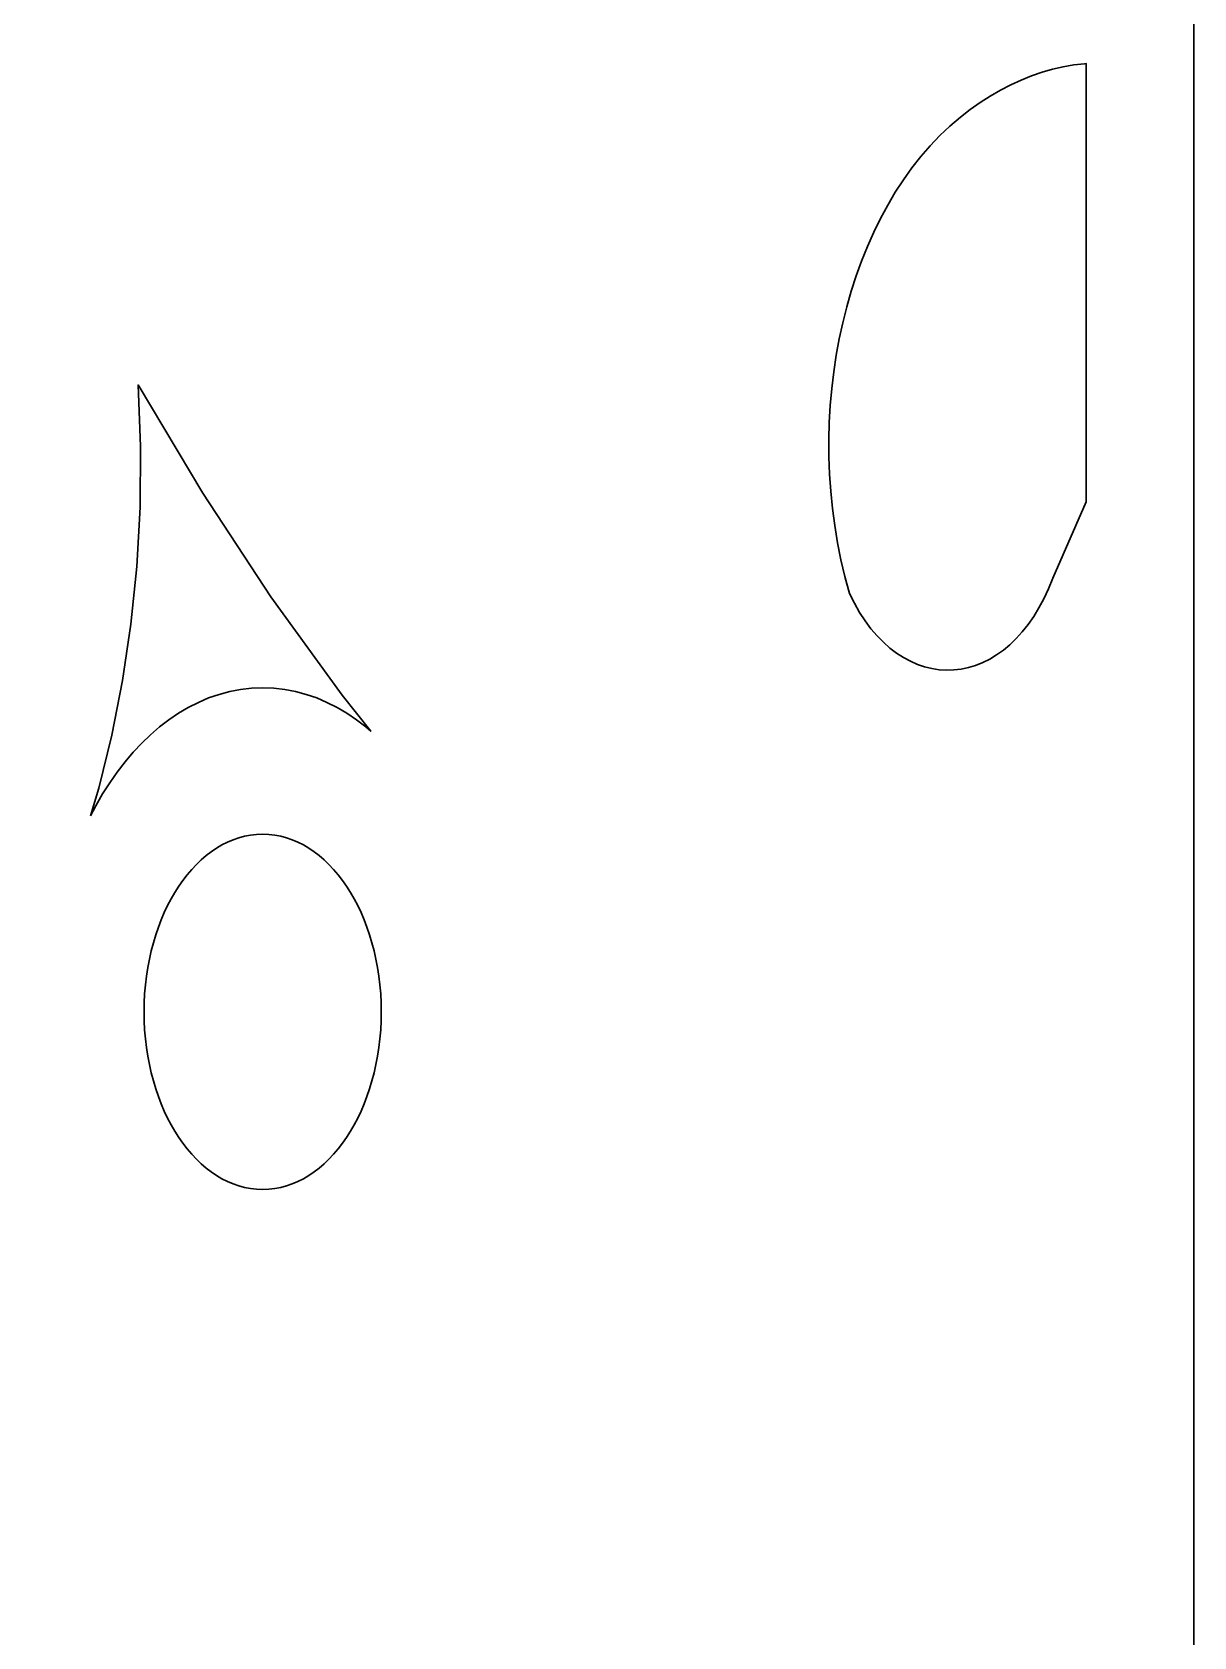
# Model space of a CAD drawing. Header units: centimetres. Extents: x 19.85 to 27, y 2.62 to 9.
# Drawn here: x 26.147 to 27, y 4.972 to 6.151 of the extents above; entities that cross this region are included whole.
import ezdxf

# ---------------------------------------------------------------- set-up
doc = ezdxf.new("R2010")
doc.units = ezdxf.units.CM
doc.header["$MEASUREMENT"] = 0
doc.layers.add('layer 1', color=7, linetype='Continuous')

msp = doc.modelspace()

# ---------------------------------------------------------------- linework, layer by layer
at = {"layer": 'layer 1', "color": 250, "lineweight": 30}
for points, knots in [([(26.99842, 2.62034), (26.99842, 2.62034), (19.84833, 2.62034), (19.84833, 2.62034), (19.84833, 2.62034), (19.84833, 2.62034), (19.84833, 9.00077), (19.84833, 9.00077), (19.84833, 9.00077), (19.84833, 9.00077), (26.99978, 9.00077), (26.99978, 9.00077), (26.99978, 9.00077), (26.99978, 9.00077), (26.99978, 2.62034), (26.99978, 2.62034), (26.99978, 2.62034), (26.99978, 2.62034), (26.99842, 2.62034), (26.99842, 2.62034)], [0, 0, 0, 0, 0.1666667, 0.1666667, 0.1666667, 0.1666667, 0.3333333, 0.3333333, 0.3333333, 0.3333333, 0.5, 0.5, 0.5, 0.5, 0.6666667, 0.6666667, 0.6666667, 0.6666667, 1, 1, 1, 1]), ([(26.92076, 5.80562), (26.92076, 5.80562), (26.92076, 6.12747), (26.92076, 6.12747), (26.92076, 6.12747), (26.92076, 6.12747), (26.91946, 6.12738), (26.91946, 6.12738), (26.91946, 6.12738), (26.91946, 6.12738), (26.91165, 6.12644), (26.91165, 6.12644), (26.91165, 6.12644), (26.91165, 6.12644), (26.90386, 6.12506), (26.90386, 6.12506), (26.90386, 6.12506), (26.90386, 6.12506), (26.89609, 6.12327), (26.89609, 6.12327), (26.89609, 6.12327), (26.89609, 6.12327), (26.88836, 6.12106), (26.88836, 6.12106), (26.88836, 6.12106), (26.88836, 6.12106), (26.88067, 6.11843), (26.88067, 6.11843), (26.88067, 6.11843), (26.88067, 6.11843), (26.87302, 6.11537), (26.87302, 6.11537), (26.87302, 6.11537), (26.87302, 6.11537), (26.86543, 6.11188), (26.86543, 6.11188), (26.86543, 6.11188), (26.86543, 6.11188), (26.8579, 6.10798), (26.8579, 6.10798), (26.8579, 6.10798), (26.8579, 6.10798), (26.85043, 6.10364), (26.85043, 6.10364), (26.85043, 6.10364), (26.85043, 6.10364), (26.84306, 6.09888), (26.84306, 6.09888), (26.84306, 6.09888), (26.84306, 6.09888), (26.83576, 6.09368), (26.83576, 6.09368), (26.83576, 6.09368), (26.83576, 6.09368), (26.82856, 6.08806), (26.82856, 6.08806), (26.82856, 6.08806), (26.82856, 6.08806), (26.82085, 6.08155), (26.82085, 6.08155), (26.82085, 6.08155), (26.82085, 6.08155), (26.81341, 6.07455), (26.81341, 6.07455), (26.81341, 6.07455), (26.81341, 6.07455), (26.80628, 6.0671), (26.80628, 6.0671), (26.80628, 6.0671), (26.80628, 6.0671), (26.79944, 6.0592), (26.79944, 6.0592), (26.79944, 6.0592), (26.79944, 6.0592), (26.79291, 6.05089), (26.79291, 6.05089), (26.79291, 6.05089), (26.79291, 6.05089), (26.78667, 6.04216), (26.78667, 6.04216), (26.78667, 6.04216), (26.78667, 6.04216), (26.78075, 6.03306), (26.78075, 6.03306), (26.78075, 6.03306), (26.78075, 6.03306), (26.77514, 6.0236), (26.77514, 6.0236), (26.77514, 6.0236), (26.77514, 6.0236), (26.76986, 6.01378), (26.76986, 6.01378), (26.76986, 6.01378), (26.76986, 6.01378), (26.76489, 6.00365), (26.76489, 6.00365), (26.76489, 6.00365), (26.76489, 6.00365), (26.76027, 5.99322), (26.76027, 5.99322), (26.76027, 5.99322), (26.76027, 5.99322), (26.75596, 5.98249), (26.75596, 5.98249), (26.75596, 5.98249), (26.75596, 5.98249), (26.752, 5.97151), (26.752, 5.97151), (26.752, 5.97151), (26.752, 5.97151), (26.74839, 5.96027), (26.74839, 5.96027), (26.74839, 5.96027), (26.74839, 5.96027), (26.74512, 5.94882), (26.74512, 5.94882), (26.74512, 5.94882), (26.74512, 5.94882), (26.74219, 5.93715), (26.74219, 5.93715), (26.74219, 5.93715), (26.74219, 5.93715), (26.73964, 5.9253), (26.73964, 5.9253), (26.73964, 5.9253), (26.73964, 5.9253), (26.73743, 5.91329), (26.73743, 5.91329), (26.73743, 5.91329), (26.73743, 5.91329), (26.73559, 5.90113), (26.73559, 5.90113), (26.73559, 5.90113), (26.73559, 5.90113), (26.73413, 5.88883), (26.73413, 5.88883), (26.73413, 5.88883), (26.73413, 5.88883), (26.73304, 5.87643), (26.73304, 5.87643), (26.73304, 5.87643), (26.73304, 5.87643), (26.73233, 5.86394), (26.73233, 5.86394), (26.73233, 5.86394), (26.73233, 5.86394), (26.732, 5.85138), (26.732, 5.85138), (26.732, 5.85138), (26.732, 5.85138), (26.73205, 5.83877), (26.73205, 5.83877), (26.73205, 5.83877), (26.73205, 5.83877), (26.73251, 5.82613), (26.73251, 5.82613), (26.73251, 5.82613), (26.73251, 5.82613), (26.73336, 5.81349), (26.73336, 5.81349), (26.73336, 5.81349), (26.73336, 5.81349), (26.73462, 5.80085), (26.73462, 5.80085), (26.73462, 5.80085), (26.73462, 5.80085), (26.73627, 5.78823), (26.73627, 5.78823), (26.73627, 5.78823), (26.73627, 5.78823), (26.73834, 5.77567), (26.73834, 5.77567), (26.73834, 5.77567), (26.73834, 5.77567), (26.74083, 5.76318), (26.74083, 5.76318), (26.74083, 5.76318), (26.74083, 5.76318), (26.74373, 5.75077), (26.74373, 5.75077), (26.74373, 5.75077), (26.74373, 5.75077), (26.74707, 5.73847), (26.74707, 5.73847), (26.74707, 5.73847), (26.74707, 5.73847), (26.75069, 5.73125), (26.75069, 5.73125), (26.75069, 5.73125), (26.75069, 5.73125), (26.75454, 5.72453), (26.75454, 5.72453), (26.75454, 5.72453), (26.75454, 5.72453), (26.75861, 5.71831), (26.75861, 5.71831), (26.75861, 5.71831), (26.75861, 5.71831), (26.76288, 5.71258), (26.76288, 5.71258), (26.76288, 5.71258), (26.76288, 5.71258), (26.76733, 5.70736), (26.76733, 5.70736), (26.76733, 5.70736), (26.76733, 5.70736), (26.77196, 5.70263), (26.77196, 5.70263), (26.77196, 5.70263), (26.77196, 5.70263), (26.77674, 5.69839), (26.77674, 5.69839), (26.77674, 5.69839), (26.77674, 5.69839), (26.78164, 5.69465), (26.78164, 5.69465), (26.78164, 5.69465), (26.78164, 5.69465), (26.78666, 5.69139), (26.78666, 5.69139), (26.78666, 5.69139), (26.78666, 5.69139), (26.79178, 5.68863), (26.79178, 5.68863), (26.79178, 5.68863), (26.79178, 5.68863), (26.79699, 5.68636), (26.79699, 5.68636), (26.79699, 5.68636), (26.79699, 5.68636), (26.80227, 5.68458), (26.80227, 5.68458), (26.80227, 5.68458), (26.80227, 5.68458), (26.8076, 5.68328), (26.8076, 5.68328), (26.8076, 5.68328), (26.8076, 5.68328), (26.81296, 5.68248), (26.81296, 5.68248), (26.81296, 5.68248), (26.81296, 5.68248), (26.81833, 5.68215), (26.81833, 5.68215), (26.81833, 5.68215), (26.81833, 5.68215), (26.82372, 5.68231), (26.82372, 5.68231), (26.82372, 5.68231), (26.82372, 5.68231), (26.82908, 5.68295), (26.82908, 5.68295), (26.82908, 5.68295), (26.82908, 5.68295), (26.83441, 5.68407), (26.83441, 5.68407), (26.83441, 5.68407), (26.83441, 5.68407), (26.83969, 5.68567), (26.83969, 5.68567), (26.83969, 5.68567), (26.83969, 5.68567), (26.84489, 5.68775), (26.84489, 5.68775), (26.84489, 5.68775), (26.84489, 5.68775), (26.85003, 5.6903), (26.85003, 5.6903), (26.85003, 5.6903), (26.85003, 5.6903), (26.85507, 5.69334), (26.85507, 5.69334), (26.85507, 5.69334), (26.85507, 5.69334), (26.85999, 5.69684), (26.85999, 5.69684), (26.85999, 5.69684), (26.85999, 5.69684), (26.86477, 5.70082), (26.86477, 5.70082), (26.86477, 5.70082), (26.86477, 5.70082), (26.8694, 5.70527), (26.8694, 5.70527), (26.8694, 5.70527), (26.8694, 5.70527), (26.87388, 5.7102), (26.87388, 5.7102), (26.87388, 5.7102), (26.87388, 5.7102), (26.87816, 5.71559), (26.87816, 5.71559), (26.87816, 5.71559), (26.87816, 5.71559), (26.88225, 5.72145), (26.88225, 5.72145), (26.88225, 5.72145), (26.88225, 5.72145), (26.88612, 5.72778), (26.88612, 5.72778), (26.88612, 5.72778), (26.88612, 5.72778), (26.88976, 5.73458), (26.88976, 5.73458), (26.88976, 5.73458), (26.88976, 5.73458), (26.89315, 5.74184), (26.89315, 5.74184), (26.89315, 5.74184), (26.89315, 5.74184), (26.89628, 5.74956), (26.89628, 5.74956), (26.89628, 5.74956), (26.89628, 5.74956), (26.92076, 5.80562), (26.92076, 5.80562)], [0, 0, 0, 0, 0.0125, 0.0125, 0.0125, 0.0125, 0.025, 0.025, 0.025, 0.025, 0.0375, 0.0375, 0.0375, 0.0375, 0.05, 0.05, 0.05, 0.05, 0.0625, 0.0625, 0.0625, 0.0625, 0.075, 0.075, 0.075, 0.075, 0.0875, 0.0875, 0.0875, 0.0875, 0.1, 0.1, 0.1, 0.1, 0.1125, 0.1125, 0.1125, 0.1125, 0.125, 0.125, 0.125, 0.125, 0.1375, 0.1375, 0.1375, 0.1375, 0.15, 0.15, 0.15, 0.15, 0.1625, 0.1625, 0.1625, 0.1625, 0.175, 0.175, 0.175, 0.175, 0.1875, 0.1875, 0.1875, 0.1875, 0.2, 0.2, 0.2, 0.2, 0.2125, 0.2125, 0.2125, 0.2125, 0.225, 0.225, 0.225, 0.225, 0.2375, 0.2375, 0.2375, 0.2375, 0.25, 0.25, 0.25, 0.25, 0.2625, 0.2625, 0.2625, 0.2625, 0.275, 0.275, 0.275, 0.275, 0.2875, 0.2875, 0.2875, 0.2875, 0.3, 0.3, 0.3, 0.3, 0.3125, 0.3125, 0.3125, 0.3125, 0.325, 0.325, 0.325, 0.325, 0.3375, 0.3375, 0.3375, 0.3375, 0.35, 0.35, 0.35, 0.35, 0.3625, 0.3625, 0.3625, 0.3625, 0.375, 0.375, 0.375, 0.375, 0.3875, 0.3875, 0.3875, 0.3875, 0.4, 0.4, 0.4, 0.4, 0.4125, 0.4125, 0.4125, 0.4125, 0.425, 0.425, 0.425, 0.425, 0.4375, 0.4375, 0.4375, 0.4375, 0.45, 0.45, 0.45, 0.45, 0.4625, 0.4625, 0.4625, 0.4625, 0.475, 0.475, 0.475, 0.475, 0.4875, 0.4875, 0.4875, 0.4875, 0.5, 0.5, 0.5, 0.5, 0.5125, 0.5125, 0.5125, 0.5125, 0.525, 0.525, 0.525, 0.525, 0.5375, 0.5375, 0.5375, 0.5375, 0.55, 0.55, 0.55, 0.55, 0.5625, 0.5625, 0.5625, 0.5625, 0.575, 0.575, 0.575, 0.575, 0.5875, 0.5875, 0.5875, 0.5875, 0.6, 0.6, 0.6, 0.6, 0.6125, 0.6125, 0.6125, 0.6125, 0.625, 0.625, 0.625, 0.625, 0.6375, 0.6375, 0.6375, 0.6375, 0.65, 0.65, 0.65, 0.65, 0.6625, 0.6625, 0.6625, 0.6625, 0.675, 0.675, 0.675, 0.675, 0.6875, 0.6875, 0.6875, 0.6875, 0.7, 0.7, 0.7, 0.7, 0.7125, 0.7125, 0.7125, 0.7125, 0.725, 0.725, 0.725, 0.725, 0.7375, 0.7375, 0.7375, 0.7375, 0.75, 0.75, 0.75, 0.75, 0.7625, 0.7625, 0.7625, 0.7625, 0.775, 0.775, 0.775, 0.775, 0.7875, 0.7875, 0.7875, 0.7875, 0.8, 0.8, 0.8, 0.8, 0.8125, 0.8125, 0.8125, 0.8125, 0.825, 0.825, 0.825, 0.825, 0.8375, 0.8375, 0.8375, 0.8375, 0.85, 0.85, 0.85, 0.85, 0.8625, 0.8625, 0.8625, 0.8625, 0.875, 0.875, 0.875, 0.875, 0.8875, 0.8875, 0.8875, 0.8875, 0.9, 0.9, 0.9, 0.9, 0.9125, 0.9125, 0.9125, 0.9125, 0.925, 0.925, 0.925, 0.925, 0.9375, 0.9375, 0.9375, 0.9375, 0.95, 0.95, 0.95, 0.95, 0.9625, 0.9625, 0.9625, 0.9625, 0.975, 0.975, 0.975, 0.975, 1, 1, 1, 1]), ([(26.19024, 5.57515), (26.19024, 5.57515), (26.19634, 5.59548), (26.19634, 5.59548), (26.19634, 5.59548), (26.19634, 5.59548), (26.20595, 5.63434), (26.20595, 5.63434), (26.20595, 5.63434), (26.20595, 5.63434), (26.21385, 5.67447), (26.21385, 5.67447), (26.21385, 5.67447), (26.21385, 5.67447), (26.21998, 5.71581), (26.21998, 5.71581), (26.21998, 5.71581), (26.21998, 5.71581), (26.22427, 5.75827), (26.22427, 5.75827), (26.22427, 5.75827), (26.22427, 5.75827), (26.22664, 5.80177), (26.22664, 5.80177), (26.22664, 5.80177), (26.22664, 5.80177), (26.22699, 5.84624), (26.22699, 5.84624), (26.22699, 5.84624), (26.22699, 5.84624), (26.22527, 5.89159), (26.22527, 5.89159), (26.22527, 5.89159), (26.22527, 5.89159), (26.27276, 5.81198), (26.27276, 5.81198), (26.27276, 5.81198), (26.27276, 5.81198), (26.32264, 5.73601), (26.32264, 5.73601), (26.32264, 5.73601), (26.32264, 5.73601), (26.37485, 5.66379), (26.37485, 5.66379), (26.37485, 5.66379), (26.37485, 5.66379), (26.39596, 5.63727), (26.39596, 5.63727), (26.39596, 5.63727), (26.39596, 5.63727), (26.39226, 5.64047), (26.39226, 5.64047), (26.39226, 5.64047), (26.39226, 5.64047), (26.38541, 5.64572), (26.38541, 5.64572), (26.38541, 5.64572), (26.38541, 5.64572), (26.37838, 5.6505), (26.37838, 5.6505), (26.37838, 5.6505), (26.37838, 5.6505), (26.37117, 5.65476), (26.37117, 5.65476), (26.37117, 5.65476), (26.37117, 5.65476), (26.3638, 5.6585), (26.3638, 5.6585), (26.3638, 5.6585), (26.3638, 5.6585), (26.35626, 5.66171), (26.35626, 5.66171), (26.35626, 5.66171), (26.35626, 5.66171), (26.34859, 5.66437), (26.34859, 5.66437), (26.34859, 5.66437), (26.34859, 5.66437), (26.34078, 5.66646), (26.34078, 5.66646), (26.34078, 5.66646), (26.34078, 5.66646), (26.33284, 5.66798), (26.33284, 5.66798), (26.33284, 5.66798), (26.33284, 5.66798), (26.32479, 5.6689), (26.32479, 5.6689), (26.32479, 5.6689), (26.32479, 5.6689), (26.31662, 5.66921), (26.31662, 5.66921), (26.31662, 5.66921), (26.31662, 5.66921), (26.30846, 5.6689), (26.30846, 5.6689), (26.30846, 5.6689), (26.30846, 5.6689), (26.3004, 5.66798), (26.3004, 5.66798), (26.3004, 5.66798), (26.3004, 5.66798), (26.29246, 5.66646), (26.29246, 5.66646), (26.29246, 5.66646), (26.29246, 5.66646), (26.28465, 5.66437), (26.28465, 5.66437), (26.28465, 5.66437), (26.28465, 5.66437), (26.27697, 5.66171), (26.27697, 5.66171), (26.27697, 5.66171), (26.27697, 5.66171), (26.26945, 5.6585), (26.26945, 5.6585), (26.26945, 5.6585), (26.26945, 5.6585), (26.26207, 5.65476), (26.26207, 5.65476), (26.26207, 5.65476), (26.26207, 5.65476), (26.25486, 5.6505), (26.25486, 5.6505), (26.25486, 5.6505), (26.25486, 5.6505), (26.24784, 5.64572), (26.24784, 5.64572), (26.24784, 5.64572), (26.24784, 5.64572), (26.24099, 5.64047), (26.24099, 5.64047), (26.24099, 5.64047), (26.24099, 5.64047), (26.23433, 5.63474), (26.23433, 5.63474), (26.23433, 5.63474), (26.23433, 5.63474), (26.2279, 5.62855), (26.2279, 5.62855), (26.2279, 5.62855), (26.2279, 5.62855), (26.22167, 5.62191), (26.22167, 5.62191), (26.22167, 5.62191), (26.22167, 5.62191), (26.21567, 5.61484), (26.21567, 5.61484), (26.21567, 5.61484), (26.21567, 5.61484), (26.20991, 5.60736), (26.20991, 5.60736), (26.20991, 5.60736), (26.20991, 5.60736), (26.2044, 5.59948), (26.2044, 5.59948), (26.2044, 5.59948), (26.2044, 5.59948), (26.19914, 5.59122), (26.19914, 5.59122), (26.19914, 5.59122), (26.19914, 5.59122), (26.19414, 5.58258), (26.19414, 5.58258), (26.19414, 5.58258), (26.19414, 5.58258), (26.19024, 5.57515), (26.19024, 5.57515)], [0, 0, 0, 0, 0.0232558, 0.0232558, 0.0232558, 0.0232558, 0.0465116, 0.0465116, 0.0465116, 0.0465116, 0.0697674, 0.0697674, 0.0697674, 0.0697674, 0.0930233, 0.0930233, 0.0930233, 0.0930233, 0.1162791, 0.1162791, 0.1162791, 0.1162791, 0.1395349, 0.1395349, 0.1395349, 0.1395349, 0.1627907, 0.1627907, 0.1627907, 0.1627907, 0.1860465, 0.1860465, 0.1860465, 0.1860465, 0.2093023, 0.2093023, 0.2093023, 0.2093023, 0.2325581, 0.2325581, 0.2325581, 0.2325581, 0.255814, 0.255814, 0.255814, 0.255814, 0.2790698, 0.2790698, 0.2790698, 0.2790698, 0.3023256, 0.3023256, 0.3023256, 0.3023256, 0.3255814, 0.3255814, 0.3255814, 0.3255814, 0.3488372, 0.3488372, 0.3488372, 0.3488372, 0.372093, 0.372093, 0.372093, 0.372093, 0.3953488, 0.3953488, 0.3953488, 0.3953488, 0.4186047, 0.4186047, 0.4186047, 0.4186047, 0.4418605, 0.4418605, 0.4418605, 0.4418605, 0.4651163, 0.4651163, 0.4651163, 0.4651163, 0.4883721, 0.4883721, 0.4883721, 0.4883721, 0.5116279, 0.5116279, 0.5116279, 0.5116279, 0.5348837, 0.5348837, 0.5348837, 0.5348837, 0.5581395, 0.5581395, 0.5581395, 0.5581395, 0.5813953, 0.5813953, 0.5813953, 0.5813953, 0.6046512, 0.6046512, 0.6046512, 0.6046512, 0.627907, 0.627907, 0.627907, 0.627907, 0.6511628, 0.6511628, 0.6511628, 0.6511628, 0.6744186, 0.6744186, 0.6744186, 0.6744186, 0.6976744, 0.6976744, 0.6976744, 0.6976744, 0.7209302, 0.7209302, 0.7209302, 0.7209302, 0.744186, 0.744186, 0.744186, 0.744186, 0.7674419, 0.7674419, 0.7674419, 0.7674419, 0.7906977, 0.7906977, 0.7906977, 0.7906977, 0.8139535, 0.8139535, 0.8139535, 0.8139535, 0.8372093, 0.8372093, 0.8372093, 0.8372093, 0.8604651, 0.8604651, 0.8604651, 0.8604651, 0.8837209, 0.8837209, 0.8837209, 0.8837209, 0.9069767, 0.9069767, 0.9069767, 0.9069767, 0.9302326, 0.9302326, 0.9302326, 0.9302326, 0.9534884, 0.9534884, 0.9534884, 0.9534884, 1, 1, 1, 1]), ([(26.40366, 5.4313), (26.40366, 5.4313), (26.40354, 5.42459), (26.40354, 5.42459), (26.40354, 5.42459), (26.40354, 5.42459), (26.4032, 5.41797), (26.4032, 5.41797), (26.4032, 5.41797), (26.4032, 5.41797), (26.40266, 5.41145), (26.40266, 5.41145), (26.40266, 5.41145), (26.40266, 5.41145), (26.40189, 5.40503), (26.40189, 5.40503), (26.40189, 5.40503), (26.40189, 5.40503), (26.40091, 5.39872), (26.40091, 5.39872), (26.40091, 5.39872), (26.40091, 5.39872), (26.39974, 5.39253), (26.39974, 5.39253), (26.39974, 5.39253), (26.39974, 5.39253), (26.39837, 5.38648), (26.39837, 5.38648), (26.39837, 5.38648), (26.39837, 5.38648), (26.39681, 5.38056), (26.39681, 5.38056), (26.39681, 5.38056), (26.39681, 5.38056), (26.39507, 5.37478), (26.39507, 5.37478), (26.39507, 5.37478), (26.39507, 5.37478), (26.39315, 5.36916), (26.39315, 5.36916), (26.39315, 5.36916), (26.39315, 5.36916), (26.39104, 5.36369), (26.39104, 5.36369), (26.39104, 5.36369), (26.39104, 5.36369), (26.38879, 5.3584), (26.38879, 5.3584), (26.38879, 5.3584), (26.38879, 5.3584), (26.38635, 5.35328), (26.38635, 5.35328), (26.38635, 5.35328), (26.38635, 5.35328), (26.38377, 5.34836), (26.38377, 5.34836), (26.38377, 5.34836), (26.38377, 5.34836), (26.38103, 5.34362), (26.38103, 5.34362), (26.38103, 5.34362), (26.38103, 5.34362), (26.37815, 5.33909), (26.37815, 5.33909), (26.37815, 5.33909), (26.37815, 5.33909), (26.37513, 5.33477), (26.37513, 5.33477), (26.37513, 5.33477), (26.37513, 5.33477), (26.37196, 5.33067), (26.37196, 5.33067), (26.37196, 5.33067), (26.37196, 5.33067), (26.36868, 5.32679), (26.36868, 5.32679), (26.36868, 5.32679), (26.36868, 5.32679), (26.36526, 5.32316), (26.36526, 5.32316), (26.36526, 5.32316), (26.36526, 5.32316), (26.36173, 5.31976), (26.36173, 5.31976), (26.36173, 5.31976), (26.36173, 5.31976), (26.35808, 5.31661), (26.35808, 5.31661), (26.35808, 5.31661), (26.35808, 5.31661), (26.35434, 5.31374), (26.35434, 5.31374), (26.35434, 5.31374), (26.35434, 5.31374), (26.35048, 5.31112), (26.35048, 5.31112), (26.35048, 5.31112), (26.35048, 5.31112), (26.34653, 5.30878), (26.34653, 5.30878), (26.34653, 5.30878), (26.34653, 5.30878), (26.34249, 5.30674), (26.34249, 5.30674), (26.34249, 5.30674), (26.34249, 5.30674), (26.33836, 5.30497), (26.33836, 5.30497), (26.33836, 5.30497), (26.33836, 5.30497), (26.33415, 5.30352), (26.33415, 5.30352), (26.33415, 5.30352), (26.33415, 5.30352), (26.32986, 5.30237), (26.32986, 5.30237), (26.32986, 5.30237), (26.32986, 5.30237), (26.32551, 5.30154), (26.32551, 5.30154), (26.32551, 5.30154), (26.32551, 5.30154), (26.3211, 5.30104), (26.3211, 5.30104), (26.3211, 5.30104), (26.3211, 5.30104), (26.31662, 5.30086), (26.31662, 5.30086), (26.31662, 5.30086), (26.31662, 5.30086), (26.31215, 5.30104), (26.31215, 5.30104), (26.31215, 5.30104), (26.31215, 5.30104), (26.30773, 5.30154), (26.30773, 5.30154), (26.30773, 5.30154), (26.30773, 5.30154), (26.30337, 5.30237), (26.30337, 5.30237), (26.30337, 5.30237), (26.30337, 5.30237), (26.29909, 5.30352), (26.29909, 5.30352), (26.29909, 5.30352), (26.29909, 5.30352), (26.29488, 5.30497), (26.29488, 5.30497), (26.29488, 5.30497), (26.29488, 5.30497), (26.29075, 5.30674), (26.29075, 5.30674), (26.29075, 5.30674), (26.29075, 5.30674), (26.28671, 5.30878), (26.28671, 5.30878), (26.28671, 5.30878), (26.28671, 5.30878), (26.28277, 5.31112), (26.28277, 5.31112), (26.28277, 5.31112), (26.28277, 5.31112), (26.27891, 5.31374), (26.27891, 5.31374), (26.27891, 5.31374), (26.27891, 5.31374), (26.27516, 5.31661), (26.27516, 5.31661), (26.27516, 5.31661), (26.27516, 5.31661), (26.27151, 5.31976), (26.27151, 5.31976), (26.27151, 5.31976), (26.27151, 5.31976), (26.26798, 5.32316), (26.26798, 5.32316), (26.26798, 5.32316), (26.26798, 5.32316), (26.26456, 5.32679), (26.26456, 5.32679), (26.26456, 5.32679), (26.26456, 5.32679), (26.26128, 5.33067), (26.26128, 5.33067), (26.26128, 5.33067), (26.26128, 5.33067), (26.25813, 5.33477), (26.25813, 5.33477), (26.25813, 5.33477), (26.25813, 5.33477), (26.2551, 5.33909), (26.2551, 5.33909), (26.2551, 5.33909), (26.2551, 5.33909), (26.25221, 5.34362), (26.25221, 5.34362), (26.25221, 5.34362), (26.25221, 5.34362), (26.24948, 5.34836), (26.24948, 5.34836), (26.24948, 5.34836), (26.24948, 5.34836), (26.24689, 5.35328), (26.24689, 5.35328), (26.24689, 5.35328), (26.24689, 5.35328), (26.24446, 5.3584), (26.24446, 5.3584), (26.24446, 5.3584), (26.24446, 5.3584), (26.2422, 5.36369), (26.2422, 5.36369), (26.2422, 5.36369), (26.2422, 5.36369), (26.2401, 5.36916), (26.2401, 5.36916), (26.2401, 5.36916), (26.2401, 5.36916), (26.23818, 5.37478), (26.23818, 5.37478), (26.23818, 5.37478), (26.23818, 5.37478), (26.23643, 5.38056), (26.23643, 5.38056), (26.23643, 5.38056), (26.23643, 5.38056), (26.23488, 5.38648), (26.23488, 5.38648), (26.23488, 5.38648), (26.23488, 5.38648), (26.2335, 5.39253), (26.2335, 5.39253), (26.2335, 5.39253), (26.2335, 5.39253), (26.23233, 5.39872), (26.23233, 5.39872), (26.23233, 5.39872), (26.23233, 5.39872), (26.23136, 5.40503), (26.23136, 5.40503), (26.23136, 5.40503), (26.23136, 5.40503), (26.23059, 5.41145), (26.23059, 5.41145), (26.23059, 5.41145), (26.23059, 5.41145), (26.23004, 5.41797), (26.23004, 5.41797), (26.23004, 5.41797), (26.23004, 5.41797), (26.2297, 5.42459), (26.2297, 5.42459), (26.2297, 5.42459), (26.2297, 5.42459), (26.22958, 5.4313), (26.22958, 5.4313), (26.22958, 5.4313), (26.22958, 5.4313), (26.2297, 5.438), (26.2297, 5.438), (26.2297, 5.438), (26.2297, 5.438), (26.23004, 5.44462), (26.23004, 5.44462), (26.23004, 5.44462), (26.23004, 5.44462), (26.23059, 5.45115), (26.23059, 5.45115), (26.23059, 5.45115), (26.23059, 5.45115), (26.23136, 5.45757), (26.23136, 5.45757), (26.23136, 5.45757), (26.23136, 5.45757), (26.23233, 5.46388), (26.23233, 5.46388), (26.23233, 5.46388), (26.23233, 5.46388), (26.2335, 5.47006), (26.2335, 5.47006), (26.2335, 5.47006), (26.2335, 5.47006), (26.23488, 5.47612), (26.23488, 5.47612), (26.23488, 5.47612), (26.23488, 5.47612), (26.23643, 5.48204), (26.23643, 5.48204), (26.23643, 5.48204), (26.23643, 5.48204), (26.23818, 5.48782), (26.23818, 5.48782), (26.23818, 5.48782), (26.23818, 5.48782), (26.2401, 5.49344), (26.2401, 5.49344), (26.2401, 5.49344), (26.2401, 5.49344), (26.2422, 5.49891), (26.2422, 5.49891), (26.2422, 5.49891), (26.2422, 5.49891), (26.24446, 5.50419), (26.24446, 5.50419), (26.24446, 5.50419), (26.24446, 5.50419), (26.24689, 5.50931), (26.24689, 5.50931), (26.24689, 5.50931), (26.24689, 5.50931), (26.24948, 5.51424), (26.24948, 5.51424), (26.24948, 5.51424), (26.24948, 5.51424), (26.25221, 5.51897), (26.25221, 5.51897), (26.25221, 5.51897), (26.25221, 5.51897), (26.2551, 5.5235), (26.2551, 5.5235), (26.2551, 5.5235), (26.2551, 5.5235), (26.25813, 5.52782), (26.25813, 5.52782), (26.25813, 5.52782), (26.25813, 5.52782), (26.26128, 5.53192), (26.26128, 5.53192), (26.26128, 5.53192), (26.26128, 5.53192), (26.26456, 5.53579), (26.26456, 5.53579), (26.26456, 5.53579), (26.26456, 5.53579), (26.26798, 5.53944), (26.26798, 5.53944), (26.26798, 5.53944), (26.26798, 5.53944), (26.27151, 5.54283), (26.27151, 5.54283), (26.27151, 5.54283), (26.27151, 5.54283), (26.27516, 5.54597), (26.27516, 5.54597), (26.27516, 5.54597), (26.27516, 5.54597), (26.27891, 5.54886), (26.27891, 5.54886), (26.27891, 5.54886), (26.27891, 5.54886), (26.28277, 5.55147), (26.28277, 5.55147), (26.28277, 5.55147), (26.28277, 5.55147), (26.28671, 5.55381), (26.28671, 5.55381), (26.28671, 5.55381), (26.28671, 5.55381), (26.29075, 5.55586), (26.29075, 5.55586), (26.29075, 5.55586), (26.29075, 5.55586), (26.29488, 5.55762), (26.29488, 5.55762), (26.29488, 5.55762), (26.29488, 5.55762), (26.29909, 5.55908), (26.29909, 5.55908), (26.29909, 5.55908), (26.29909, 5.55908), (26.30337, 5.56023), (26.30337, 5.56023), (26.30337, 5.56023), (26.30337, 5.56023), (26.30773, 5.56106), (26.30773, 5.56106), (26.30773, 5.56106), (26.30773, 5.56106), (26.31215, 5.56156), (26.31215, 5.56156), (26.31215, 5.56156), (26.31215, 5.56156), (26.31662, 5.56173), (26.31662, 5.56173), (26.31662, 5.56173), (26.31662, 5.56173), (26.3211, 5.56156), (26.3211, 5.56156), (26.3211, 5.56156), (26.3211, 5.56156), (26.32551, 5.56106), (26.32551, 5.56106), (26.32551, 5.56106), (26.32551, 5.56106), (26.32986, 5.56023), (26.32986, 5.56023), (26.32986, 5.56023), (26.32986, 5.56023), (26.33415, 5.55908), (26.33415, 5.55908), (26.33415, 5.55908), (26.33415, 5.55908), (26.33836, 5.55762), (26.33836, 5.55762), (26.33836, 5.55762), (26.33836, 5.55762), (26.34249, 5.55586), (26.34249, 5.55586), (26.34249, 5.55586), (26.34249, 5.55586), (26.34653, 5.55381), (26.34653, 5.55381), (26.34653, 5.55381), (26.34653, 5.55381), (26.35048, 5.55147), (26.35048, 5.55147), (26.35048, 5.55147), (26.35048, 5.55147), (26.35434, 5.54886), (26.35434, 5.54886), (26.35434, 5.54886), (26.35434, 5.54886), (26.35808, 5.54597), (26.35808, 5.54597), (26.35808, 5.54597), (26.35808, 5.54597), (26.36173, 5.54283), (26.36173, 5.54283), (26.36173, 5.54283), (26.36173, 5.54283), (26.36526, 5.53944), (26.36526, 5.53944), (26.36526, 5.53944), (26.36526, 5.53944), (26.36868, 5.53579), (26.36868, 5.53579), (26.36868, 5.53579), (26.36868, 5.53579), (26.37196, 5.53193), (26.37196, 5.53193), (26.37196, 5.53193), (26.37196, 5.53193), (26.37513, 5.52782), (26.37513, 5.52782), (26.37513, 5.52782), (26.37513, 5.52782), (26.37815, 5.5235), (26.37815, 5.5235), (26.37815, 5.5235), (26.37815, 5.5235), (26.38103, 5.51897), (26.38103, 5.51897), (26.38103, 5.51897), (26.38103, 5.51897), (26.38377, 5.51424), (26.38377, 5.51424), (26.38377, 5.51424), (26.38377, 5.51424), (26.38635, 5.50931), (26.38635, 5.50931), (26.38635, 5.50931), (26.38635, 5.50931), (26.38879, 5.50419), (26.38879, 5.50419), (26.38879, 5.50419), (26.38879, 5.50419), (26.39104, 5.49891), (26.39104, 5.49891), (26.39104, 5.49891), (26.39104, 5.49891), (26.39314, 5.49344), (26.39314, 5.49344), (26.39314, 5.49344), (26.39314, 5.49344), (26.39507, 5.48781), (26.39507, 5.48781), (26.39507, 5.48781), (26.39507, 5.48781), (26.39681, 5.48204), (26.39681, 5.48204), (26.39681, 5.48204), (26.39681, 5.48204), (26.39837, 5.47612), (26.39837, 5.47612), (26.39837, 5.47612), (26.39837, 5.47612), (26.39974, 5.47006), (26.39974, 5.47006), (26.39974, 5.47006), (26.39974, 5.47006), (26.40091, 5.46388), (26.40091, 5.46388), (26.40091, 5.46388), (26.40091, 5.46388), (26.40188, 5.45757), (26.40188, 5.45757), (26.40188, 5.45757), (26.40188, 5.45757), (26.40266, 5.45115), (26.40266, 5.45115), (26.40266, 5.45115), (26.40266, 5.45115), (26.4032, 5.44462), (26.4032, 5.44462), (26.4032, 5.44462), (26.4032, 5.44462), (26.40354, 5.438), (26.40354, 5.438), (26.40354, 5.438), (26.40354, 5.438), (26.40366, 5.4313), (26.40366, 5.4313)], [0, 0, 0, 0, 0.0077519, 0.0077519, 0.0077519, 0.0077519, 0.0155039, 0.0155039, 0.0155039, 0.0155039, 0.0232558, 0.0232558, 0.0232558, 0.0232558, 0.0310078, 0.0310078, 0.0310078, 0.0310078, 0.0387597, 0.0387597, 0.0387597, 0.0387597, 0.0465116, 0.0465116, 0.0465116, 0.0465116, 0.0542636, 0.0542636, 0.0542636, 0.0542636, 0.0620155, 0.0620155, 0.0620155, 0.0620155, 0.0697674, 0.0697674, 0.0697674, 0.0697674, 0.0775194, 0.0775194, 0.0775194, 0.0775194, 0.0852713, 0.0852713, 0.0852713, 0.0852713, 0.0930233, 0.0930233, 0.0930233, 0.0930233, 0.1007752, 0.1007752, 0.1007752, 0.1007752, 0.1085271, 0.1085271, 0.1085271, 0.1085271, 0.1162791, 0.1162791, 0.1162791, 0.1162791, 0.124031, 0.124031, 0.124031, 0.124031, 0.1317829, 0.1317829, 0.1317829, 0.1317829, 0.1395349, 0.1395349, 0.1395349, 0.1395349, 0.1472868, 0.1472868, 0.1472868, 0.1472868, 0.1550388, 0.1550388, 0.1550388, 0.1550388, 0.1627907, 0.1627907, 0.1627907, 0.1627907, 0.1705426, 0.1705426, 0.1705426, 0.1705426, 0.1782946, 0.1782946, 0.1782946, 0.1782946, 0.1860465, 0.1860465, 0.1860465, 0.1860465, 0.1937984, 0.1937984, 0.1937984, 0.1937984, 0.2015504, 0.2015504, 0.2015504, 0.2015504, 0.2093023, 0.2093023, 0.2093023, 0.2093023, 0.2170543, 0.2170543, 0.2170543, 0.2170543, 0.2248062, 0.2248062, 0.2248062, 0.2248062, 0.2325581, 0.2325581, 0.2325581, 0.2325581, 0.2403101, 0.2403101, 0.2403101, 0.2403101, 0.248062, 0.248062, 0.248062, 0.248062, 0.255814, 0.255814, 0.255814, 0.255814, 0.2635659, 0.2635659, 0.2635659, 0.2635659, 0.2713178, 0.2713178, 0.2713178, 0.2713178, 0.2790698, 0.2790698, 0.2790698, 0.2790698, 0.2868217, 0.2868217, 0.2868217, 0.2868217, 0.2945736, 0.2945736, 0.2945736, 0.2945736, 0.3023256, 0.3023256, 0.3023256, 0.3023256, 0.3100775, 0.3100775, 0.3100775, 0.3100775, 0.3178295, 0.3178295, 0.3178295, 0.3178295, 0.3255814, 0.3255814, 0.3255814, 0.3255814, 0.3333333, 0.3333333, 0.3333333, 0.3333333, 0.3410853, 0.3410853, 0.3410853, 0.3410853, 0.3488372, 0.3488372, 0.3488372, 0.3488372, 0.3565891, 0.3565891, 0.3565891, 0.3565891, 0.3643411, 0.3643411, 0.3643411, 0.3643411, 0.372093, 0.372093, 0.372093, 0.372093, 0.379845, 0.379845, 0.379845, 0.379845, 0.3875969, 0.3875969, 0.3875969, 0.3875969, 0.3953488, 0.3953488, 0.3953488, 0.3953488, 0.4031008, 0.4031008, 0.4031008, 0.4031008, 0.4108527, 0.4108527, 0.4108527, 0.4108527, 0.4186047, 0.4186047, 0.4186047, 0.4186047, 0.4263566, 0.4263566, 0.4263566, 0.4263566, 0.4341085, 0.4341085, 0.4341085, 0.4341085, 0.4418605, 0.4418605, 0.4418605, 0.4418605, 0.4496124, 0.4496124, 0.4496124, 0.4496124, 0.4573643, 0.4573643, 0.4573643, 0.4573643, 0.4651163, 0.4651163, 0.4651163, 0.4651163, 0.4728682, 0.4728682, 0.4728682, 0.4728682, 0.4806202, 0.4806202, 0.4806202, 0.4806202, 0.4883721, 0.4883721, 0.4883721, 0.4883721, 0.496124, 0.496124, 0.496124, 0.496124, 0.503876, 0.503876, 0.503876, 0.503876, 0.5116279, 0.5116279, 0.5116279, 0.5116279, 0.5193798, 0.5193798, 0.5193798, 0.5193798, 0.5271318, 0.5271318, 0.5271318, 0.5271318, 0.5348837, 0.5348837, 0.5348837, 0.5348837, 0.5426357, 0.5426357, 0.5426357, 0.5426357, 0.5503876, 0.5503876, 0.5503876, 0.5503876, 0.5581395, 0.5581395, 0.5581395, 0.5581395, 0.5658915, 0.5658915, 0.5658915, 0.5658915, 0.5736434, 0.5736434, 0.5736434, 0.5736434, 0.5813953, 0.5813953, 0.5813953, 0.5813953, 0.5891473, 0.5891473, 0.5891473, 0.5891473, 0.5968992, 0.5968992, 0.5968992, 0.5968992, 0.6046512, 0.6046512, 0.6046512, 0.6046512, 0.6124031, 0.6124031, 0.6124031, 0.6124031, 0.620155, 0.620155, 0.620155, 0.620155, 0.627907, 0.627907, 0.627907, 0.627907, 0.6356589, 0.6356589, 0.6356589, 0.6356589, 0.6434109, 0.6434109, 0.6434109, 0.6434109, 0.6511628, 0.6511628, 0.6511628, 0.6511628, 0.6589147, 0.6589147, 0.6589147, 0.6589147, 0.6666667, 0.6666667, 0.6666667, 0.6666667, 0.6744186, 0.6744186, 0.6744186, 0.6744186, 0.6821705, 0.6821705, 0.6821705, 0.6821705, 0.6899225, 0.6899225, 0.6899225, 0.6899225, 0.6976744, 0.6976744, 0.6976744, 0.6976744, 0.7054264, 0.7054264, 0.7054264, 0.7054264, 0.7131783, 0.7131783, 0.7131783, 0.7131783, 0.7209302, 0.7209302, 0.7209302, 0.7209302, 0.7286822, 0.7286822, 0.7286822, 0.7286822, 0.7364341, 0.7364341, 0.7364341, 0.7364341, 0.744186, 0.744186, 0.744186, 0.744186, 0.751938, 0.751938, 0.751938, 0.751938, 0.7596899, 0.7596899, 0.7596899, 0.7596899, 0.7674419, 0.7674419, 0.7674419, 0.7674419, 0.7751938, 0.7751938, 0.7751938, 0.7751938, 0.7829457, 0.7829457, 0.7829457, 0.7829457, 0.7906977, 0.7906977, 0.7906977, 0.7906977, 0.7984496, 0.7984496, 0.7984496, 0.7984496, 0.8062016, 0.8062016, 0.8062016, 0.8062016, 0.8139535, 0.8139535, 0.8139535, 0.8139535, 0.8217054, 0.8217054, 0.8217054, 0.8217054, 0.8294574, 0.8294574, 0.8294574, 0.8294574, 0.8372093, 0.8372093, 0.8372093, 0.8372093, 0.8449612, 0.8449612, 0.8449612, 0.8449612, 0.8527132, 0.8527132, 0.8527132, 0.8527132, 0.8604651, 0.8604651, 0.8604651, 0.8604651, 0.8682171, 0.8682171, 0.8682171, 0.8682171, 0.875969, 0.875969, 0.875969, 0.875969, 0.8837209, 0.8837209, 0.8837209, 0.8837209, 0.8914729, 0.8914729, 0.8914729, 0.8914729, 0.8992248, 0.8992248, 0.8992248, 0.8992248, 0.9069767, 0.9069767, 0.9069767, 0.9069767, 0.9147287, 0.9147287, 0.9147287, 0.9147287, 0.9224806, 0.9224806, 0.9224806, 0.9224806, 0.9302326, 0.9302326, 0.9302326, 0.9302326, 0.9379845, 0.9379845, 0.9379845, 0.9379845, 0.9457364, 0.9457364, 0.9457364, 0.9457364, 0.9534884, 0.9534884, 0.9534884, 0.9534884, 0.9612403, 0.9612403, 0.9612403, 0.9612403, 0.9689922, 0.9689922, 0.9689922, 0.9689922, 0.9767442, 0.9767442, 0.9767442, 0.9767442, 0.9844961, 0.9844961, 0.9844961, 0.9844961, 1, 1, 1, 1])]:
    msp.add_open_spline(points, degree=3, knots=knots, dxfattribs=at)

doc.saveas('drawing.dxf')
